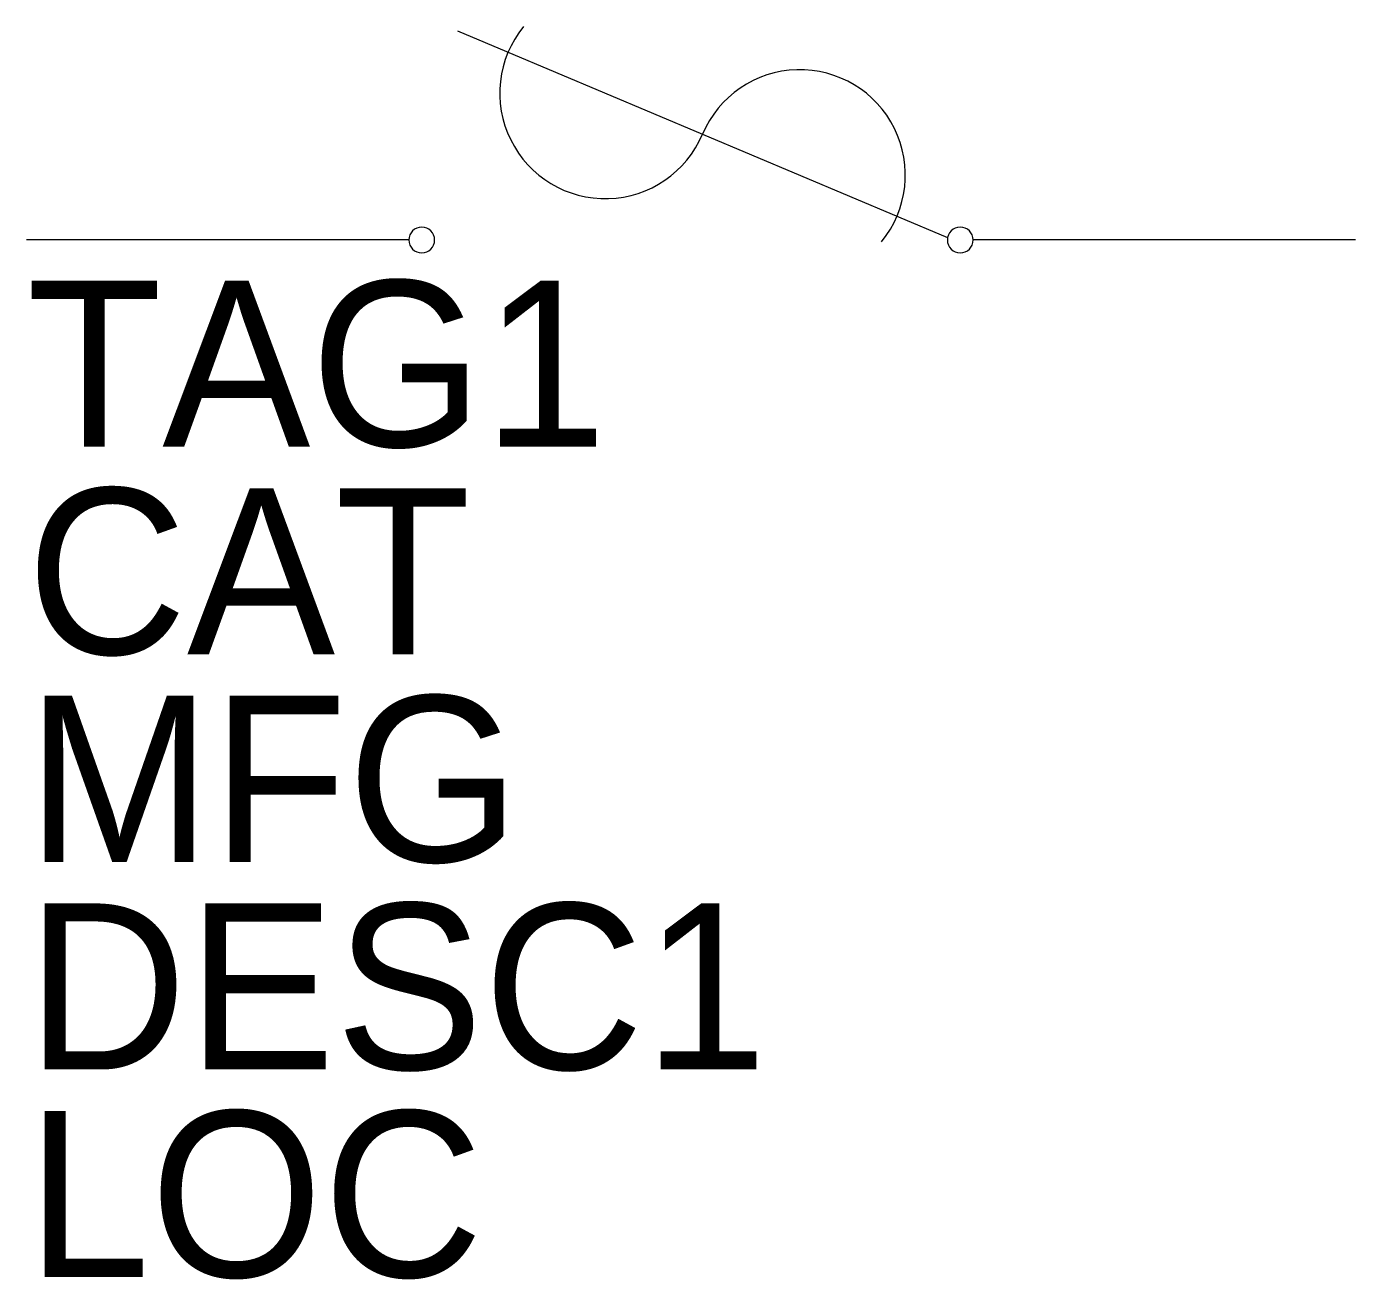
# Model space of a CAD drawing. Extents: x -0.5 to 0.5, y -0.85 to 0.1.
import ezdxf

# ---------------------------------------------------------------- set-up
doc = ezdxf.new("R2010")
doc.units = 0
doc.layers.get('0').update_dxf_attribs({"linetype": 'CONTINUOUS'})

msp = doc.modelspace()

# ---------------------------------------------------------------- linework, layer by layer
for p, q in [((-0.1756, 0.0924), (0.193, -0.0631)), ((-0.2123, -0.065), (-0.5, -0.065)), ((0.5, -0.065), (0.2123, -0.065))]:
    msp.add_line(p, q)
for centre, radius, start, end in [((-0.0645, 0.0455), 0.0794, 140.842, 337.131), ((0.0819, -0.0162), 0.0794, 320.842, 157.131), ((-0.2026, -0.065), 0.0097, 0, 180), ((0.2026, -0.065), 0.0097, 0, 180), ((-0.2026, -0.065), 0.0097, 180, 0), ((0.2026, -0.065), 0.0097, 180, 0)]:
    msp.add_arc(centre, radius, start, end)

# ---------------------------------------------------------------- texts
for tag, p in [('TAG1', (-0.5, -0.220599)), ('CAT', (-0.5, -0.376849)), ('MFG', (-0.5, -0.533099)), ('DESC1', (-0.5, -0.689349)), ('LOC', (-0.5, -0.845599))]:
    msp.add_attdef(tag, p, '', height=0.125)

doc.saveas('drawing.dxf')
